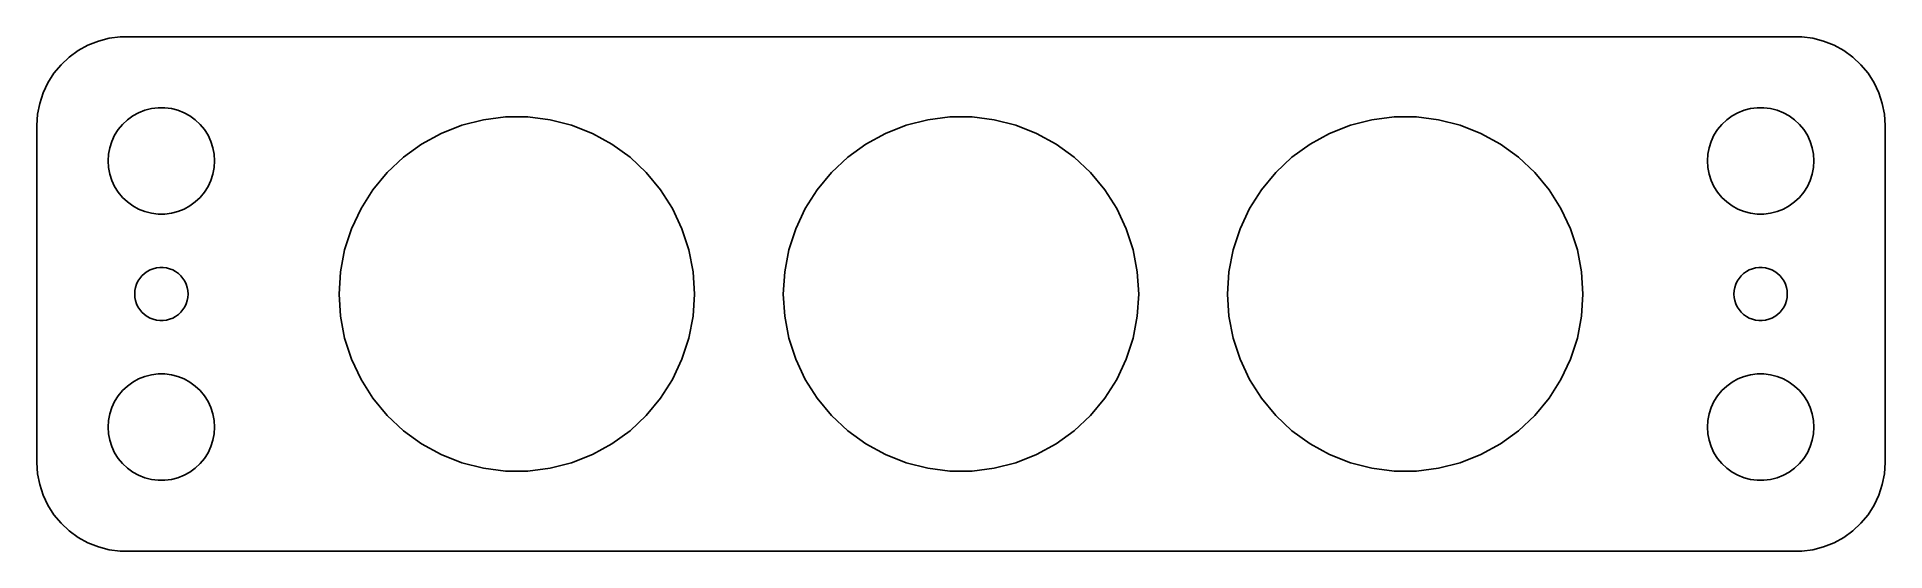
# Model space of a CAD drawing. Header units: metres. Extents: x -52 to 52, y 25 to 53.
import ezdxf

# ---------------------------------------------------------------- set-up
doc = ezdxf.new("R2010")
doc.units = ezdxf.units.M

msp = doc.modelspace()

# ---------------------------------------------------------------- linework, layer by layer
for p, q in [((-48.5451, 53.2553), (-49.1289, 53.0241)), ((-47.9369, 53.4114), (-48.5451, 53.2553)), ((-47.3139, 53.4901), (-47.9369, 53.4114)), ((47.3139, 53.4901), (-47.3139, 53.4901)), ((47.9369, 53.4114), (47.3139, 53.4901)), ((48.5451, 53.2553), (47.9369, 53.4114)), ((49.1289, 53.0241), (48.5451, 53.2553)), ((-50.1871, 52.3526), (-50.6448, 51.9227)), ((-49.6791, 52.7216), (-50.1871, 52.3526)), ((-49.1289, 53.0241), (-49.6791, 52.7216)), ((49.6791, 52.7216), (49.1289, 53.0241)), ((50.1871, 52.3526), (49.6791, 52.7216)), ((50.6448, 51.9227), (50.1871, 52.3526)), ((-51.0451, 51.4389), (-51.3815, 50.9088)), ((-50.6448, 51.9227), (-51.0451, 51.4389)), ((51.0451, 51.4389), (50.6448, 51.9227)), ((51.3815, 50.9088), (51.0451, 51.4389)), ((-51.6489, 50.3406), (-51.8429, 49.7434)), ((-51.3815, 50.9088), (-51.6489, 50.3406)), ((51.6489, 50.3406), (51.3815, 50.9088)), ((51.8429, 49.7434), (51.6489, 50.3406)), ((-51.9606, 49.1267), (-52, 48.5)), ((-51.8429, 49.7434), (-51.9606, 49.1267)), ((-46.9123, 48.8115), (-46.6075, 49.033)), ((-46.6075, 49.033), (-46.2773, 49.2145)), ((-46.2773, 49.2145), (-45.927, 49.3532)), ((-45.927, 49.3532), (-45.5621, 49.4469)), ((-45.5621, 49.4469), (-45.1884, 49.4941)), ((-45.1884, 49.4941), (-44.8116, 49.4941)), ((-44.8116, 49.4941), (-44.4379, 49.4469)), ((-44.4379, 49.4469), (-44.0729, 49.3532)), ((-44.0729, 49.3532), (-43.7227, 49.2145)), ((-43.7227, 49.2145), (-43.3925, 49.033)), ((-43.3925, 49.033), (-43.0877, 48.8115)), ((-26.8738, 48.8229), (-25.6279, 48.9803)), ((-25.6279, 48.9803), (-24.3721, 48.9803)), ((-24.3721, 48.9803), (-23.1262, 48.8229)), ((-1.87381, 48.8229), (-0.6279, 48.9803)), ((-0.6279, 48.9803), (0.6279, 48.9803)), ((0.6279, 48.9803), (1.87381, 48.8229)), ((23.1262, 48.8229), (24.3721, 48.9803)), ((24.3721, 48.9803), (25.6279, 48.9803)), ((25.6279, 48.9803), (26.8738, 48.8229)), ((43.0877, 48.8115), (43.3925, 49.033)), ((43.3925, 49.033), (43.7227, 49.2145)), ((43.7227, 49.2145), (44.0729, 49.3532)), ((44.0729, 49.3532), (44.4379, 49.4469)), ((44.4379, 49.4469), (44.8116, 49.4941)), ((44.8116, 49.4941), (45.1884, 49.4941)), ((45.1884, 49.4941), (45.5621, 49.4469)), ((45.5621, 49.4469), (45.927, 49.3532)), ((45.927, 49.3532), (46.2773, 49.2145)), ((46.2773, 49.2145), (46.6075, 49.033)), ((46.6075, 49.033), (46.9123, 48.8115)), ((51.9606, 49.1267), (51.8429, 49.7434)), ((52, 48.5), (51.9606, 49.1267)), ((-52, 48.5), (-52, 29.5)), ((-47.7893, 47.6044), (-47.6289, 47.9453)), ((-47.6289, 47.9453), (-47.427, 48.2634)), ((-47.427, 48.2634), (-47.1869, 48.5536)), ((-47.1869, 48.5536), (-46.9123, 48.8115)), ((-43.0877, 48.8115), (-42.8131, 48.5536)), ((-42.8131, 48.5536), (-42.5729, 48.2634)), ((-42.5729, 48.2634), (-42.3711, 47.9453)), ((-42.3711, 47.9453), (-42.2107, 47.6044)), ((-30.3583, 47.4433), (-29.2578, 48.0483)), ((-29.2578, 48.0483), (-28.0902, 48.5106)), ((-28.0902, 48.5106), (-26.8738, 48.8229)), ((-23.1262, 48.8229), (-21.9098, 48.5106)), ((-21.9098, 48.5106), (-20.7422, 48.0483)), ((-20.7422, 48.0483), (-19.6417, 47.4433)), ((-5.35826, 47.4433), (-4.25778, 48.0483)), ((-4.25778, 48.0483), (-3.09016, 48.5106)), ((-3.09016, 48.5106), (-1.87381, 48.8229)), ((1.87381, 48.8229), (3.09016, 48.5106)), ((3.09016, 48.5106), (4.25778, 48.0483)), ((4.25778, 48.0483), (5.35826, 47.4433)), ((19.6417, 47.4433), (20.7422, 48.0483)), ((20.7422, 48.0483), (21.9098, 48.5106)), ((21.9098, 48.5106), (23.1262, 48.8229)), ((26.8738, 48.8229), (28.0902, 48.5106)), ((28.0902, 48.5106), (29.2578, 48.0483)), ((29.2578, 48.0483), (30.3583, 47.4433)), ((42.2107, 47.6044), (42.3711, 47.9453)), ((42.3711, 47.9453), (42.5729, 48.2634)), ((42.5729, 48.2634), (42.8131, 48.5536)), ((42.8131, 48.5536), (43.0877, 48.8115)), ((46.9123, 48.8115), (47.1869, 48.5536)), ((47.1869, 48.5536), (47.427, 48.2634)), ((47.427, 48.2634), (47.6289, 47.9453)), ((47.6289, 47.9453), (47.7893, 47.6044)), ((52, 29.5), (52, 48.5)), ((-48, 46.5), (-47.9763, 46.876)), ((-47.9763, 46.876), (-47.9057, 47.2461)), ((-47.9057, 47.2461), (-47.7893, 47.6044)), ((-42.2107, 47.6044), (-42.0942, 47.2461)), ((-42.0942, 47.2461), (-42.0237, 46.876)), ((-42.0237, 46.876), (-42, 46.5)), ((-31.3742, 46.7051), (-30.3583, 47.4433)), ((-19.6417, 47.4433), (-18.6257, 46.7051)), ((-6.37424, 46.7051), (-5.35826, 47.4433)), ((5.35826, 47.4433), (6.37424, 46.7051)), ((18.6257, 46.7051), (19.6417, 47.4433)), ((30.3583, 47.4433), (31.3742, 46.7051)), ((42, 46.5), (42.0237, 46.876)), ((42.0237, 46.876), (42.0942, 47.2461)), ((42.0942, 47.2461), (42.2107, 47.6044)), ((47.7893, 47.6044), (47.9057, 47.2461)), ((47.9057, 47.2461), (47.9763, 46.876)), ((47.9763, 46.876), (48, 46.5)), ((-47.9763, 46.124), (-48, 46.5)), ((-47.9057, 45.7539), (-47.9763, 46.124)), ((-42.0237, 46.124), (-42.0942, 45.7539)), ((-42, 46.5), (-42.0237, 46.124)), ((-33.0902, 44.8778), (-32.2897, 45.8455)), ((-32.2897, 45.8455), (-31.3742, 46.7051)), ((-18.6257, 46.7051), (-17.7103, 45.8455)), ((-17.7103, 45.8455), (-16.9098, 44.8778)), ((-8.09016, 44.8778), (-7.28967, 45.8455)), ((-7.28967, 45.8455), (-6.37424, 46.7051)), ((6.37424, 46.7051), (7.28967, 45.8455)), ((7.28967, 45.8455), (8.09016, 44.8778)), ((16.9098, 44.8778), (17.7103, 45.8455)), ((17.7103, 45.8455), (18.6257, 46.7051)), ((31.3742, 46.7051), (32.2897, 45.8455)), ((32.2897, 45.8455), (33.0902, 44.8778)), ((42.0237, 46.124), (42, 46.5)), ((42.0942, 45.7539), (42.0237, 46.124)), ((47.9763, 46.124), (47.9057, 45.7539)), ((48, 46.5), (47.9763, 46.124)), ((-47.7893, 45.3956), (-47.9057, 45.7539)), ((-47.6289, 45.0547), (-47.7893, 45.3956)), ((-47.427, 44.7366), (-47.6289, 45.0547)), ((-47.1869, 44.4464), (-47.427, 44.7366)), ((-42.5729, 44.7366), (-42.8131, 44.4464)), ((-42.3711, 45.0547), (-42.5729, 44.7366)), ((-42.2107, 45.3956), (-42.3711, 45.0547)), ((-42.0942, 45.7539), (-42.2107, 45.3956)), ((-33.7631, 43.8175), (-33.0902, 44.8778)), ((-16.9098, 44.8778), (-16.2369, 43.8175)), ((-8.76306, 43.8175), (-8.09016, 44.8778)), ((8.09016, 44.8778), (8.76306, 43.8175)), ((16.2369, 43.8175), (16.9098, 44.8778)), ((33.0902, 44.8778), (33.7631, 43.8175)), ((42.2107, 45.3956), (42.0942, 45.7539)), ((42.3711, 45.0547), (42.2107, 45.3956)), ((42.5729, 44.7366), (42.3711, 45.0547)), ((42.8131, 44.4464), (42.5729, 44.7366)), ((47.427, 44.7366), (47.1869, 44.4464)), ((47.6289, 45.0547), (47.427, 44.7366)), ((47.7893, 45.3956), (47.6289, 45.0547)), ((47.9057, 45.7539), (47.7893, 45.3956)), ((-46.9123, 44.1884), (-47.1869, 44.4464)), ((-46.6075, 43.967), (-46.9123, 44.1884)), ((-46.2773, 43.7855), (-46.6075, 43.967)), ((-45.927, 43.6468), (-46.2773, 43.7855)), ((-43.7227, 43.7855), (-44.0729, 43.6468)), ((-43.3925, 43.967), (-43.7227, 43.7855)), ((-43.0877, 44.1884), (-43.3925, 43.967)), ((-42.8131, 44.4464), (-43.0877, 44.1884)), ((-34.2978, 42.6812), (-33.7631, 43.8175)), ((-16.2369, 43.8175), (-15.7022, 42.6812)), ((-9.29776, 42.6812), (-8.76306, 43.8175)), ((8.76306, 43.8175), (9.29776, 42.6812)), ((15.7022, 42.6812), (16.2369, 43.8175)), ((33.7631, 43.8175), (34.2978, 42.6812)), ((43.0877, 44.1884), (42.8131, 44.4464)), ((43.3925, 43.967), (43.0877, 44.1884)), ((43.7227, 43.7855), (43.3925, 43.967)), ((44.0729, 43.6468), (43.7227, 43.7855)), ((46.2773, 43.7855), (45.927, 43.6468)), ((46.6075, 43.967), (46.2773, 43.7855)), ((46.9123, 44.1884), (46.6075, 43.967)), ((47.1869, 44.4464), (46.9123, 44.1884)), ((-45.5621, 43.5531), (-45.927, 43.6468)), ((-45.1884, 43.5059), (-45.5621, 43.5531)), ((-44.8116, 43.5059), (-45.1884, 43.5059)), ((-44.4379, 43.5531), (-44.8116, 43.5059)), ((-44.0729, 43.6468), (-44.4379, 43.5531)), ((-34.6858, 41.4869), (-34.2978, 42.6812)), ((-15.7022, 42.6812), (-15.3142, 41.4869)), ((-9.68582, 41.4869), (-9.29776, 42.6812)), ((9.29776, 42.6812), (9.68582, 41.4869)), ((15.3142, 41.4869), (15.7022, 42.6812)), ((34.2978, 42.6812), (34.6858, 41.4869)), ((44.4379, 43.5531), (44.0729, 43.6468)), ((44.8116, 43.5059), (44.4379, 43.5531)), ((45.1884, 43.5059), (44.8116, 43.5059)), ((45.5621, 43.5531), (45.1884, 43.5059)), ((45.927, 43.6468), (45.5621, 43.5531)), ((-34.9211, 40.2533), (-34.6858, 41.4869)), ((-15.3142, 41.4869), (-15.0788, 40.2533)), ((-9.92114, 40.2533), (-9.68582, 41.4869)), ((9.68582, 41.4869), (9.92114, 40.2533)), ((15.0788, 40.2533), (15.3142, 41.4869)), ((34.6858, 41.4869), (34.9211, 40.2533)), ((-46.4529, 39.373), (-46.3947, 39.5522)), ((-46.3947, 39.5522), (-46.3145, 39.7226)), ((-46.3145, 39.7226), (-46.2135, 39.8817)), ((-46.2135, 39.8817), (-46.0934, 40.0268)), ((-46.0934, 40.0268), (-45.9561, 40.1558)), ((-45.9561, 40.1558), (-45.8037, 40.2665)), ((-45.8037, 40.2665), (-45.6387, 40.3572)), ((-45.6387, 40.3572), (-45.4635, 40.4266)), ((-45.4635, 40.4266), (-45.2811, 40.4734)), ((-45.2811, 40.4734), (-45.0942, 40.497)), ((-45.0942, 40.497), (-44.9058, 40.497)), ((-44.9058, 40.497), (-44.7189, 40.4734)), ((-44.7189, 40.4734), (-44.5365, 40.4266)), ((-44.5365, 40.4266), (-44.3613, 40.3572)), ((-44.3613, 40.3572), (-44.1963, 40.2665)), ((-44.1963, 40.2665), (-44.0439, 40.1558)), ((-44.0439, 40.1558), (-43.9065, 40.0268)), ((-43.9065, 40.0268), (-43.7865, 39.8817)), ((-43.7865, 39.8817), (-43.6855, 39.7226)), ((-43.6855, 39.7226), (-43.6053, 39.5522)), ((-43.6053, 39.5522), (-43.5471, 39.373)), ((-35, 39), (-34.9211, 40.2533)), ((-15.0788, 40.2533), (-15, 39)), ((-10, 39), (-9.92114, 40.2533)), ((9.92114, 40.2533), (10, 39)), ((15, 39), (15.0788, 40.2533)), ((34.9211, 40.2533), (35, 39)), ((43.5471, 39.373), (43.6053, 39.5522)), ((43.6053, 39.5522), (43.6855, 39.7226)), ((43.6855, 39.7226), (43.7865, 39.8817)), ((43.7865, 39.8817), (43.9065, 40.0268)), ((43.9065, 40.0268), (44.0439, 40.1558)), ((44.0439, 40.1558), (44.1963, 40.2665)), ((44.1963, 40.2665), (44.3613, 40.3572)), ((44.3613, 40.3572), (44.5365, 40.4266)), ((44.5365, 40.4266), (44.7189, 40.4734)), ((44.7189, 40.4734), (44.9058, 40.497)), ((44.9058, 40.497), (45.0942, 40.497)), ((45.0942, 40.497), (45.2811, 40.4734)), ((45.2811, 40.4734), (45.4635, 40.4266)), ((45.4635, 40.4266), (45.6387, 40.3572)), ((45.6387, 40.3572), (45.8037, 40.2665)), ((45.8037, 40.2665), (45.9561, 40.1558)), ((45.9561, 40.1558), (46.0934, 40.0268)), ((46.0934, 40.0268), (46.2135, 39.8817)), ((46.2135, 39.8817), (46.3145, 39.7226)), ((46.3145, 39.7226), (46.3947, 39.5522)), ((46.3947, 39.5522), (46.4529, 39.373)), ((-46.5, 39), (-46.4882, 39.188)), ((-46.4882, 38.812), (-46.5, 39)), ((-46.4882, 39.188), (-46.4529, 39.373)), ((-46.4529, 38.627), (-46.4882, 38.812)), ((-46.3947, 38.4478), (-46.4529, 38.627)), ((-43.5471, 38.627), (-43.6053, 38.4478)), ((-43.5471, 39.373), (-43.5118, 39.188)), ((-43.5118, 38.812), (-43.5471, 38.627)), ((-43.5118, 39.188), (-43.5, 39)), ((-43.5, 39), (-43.5118, 38.812)), ((-34.9211, 37.7467), (-35, 39)), ((-15, 39), (-15.0788, 37.7467)), ((-9.92114, 37.7467), (-10, 39)), ((10, 39), (9.92114, 37.7467)), ((15.0788, 37.7467), (15, 39)), ((35, 39), (34.9211, 37.7467)), ((43.5, 39), (43.5118, 39.188)), ((43.5118, 38.812), (43.5, 39)), ((43.5118, 39.188), (43.5471, 39.373)), ((43.5471, 38.627), (43.5118, 38.812)), ((43.6053, 38.4478), (43.5471, 38.627)), ((46.4529, 38.627), (46.3947, 38.4478)), ((46.4529, 39.373), (46.4882, 39.188)), ((46.4882, 38.812), (46.4529, 38.627)), ((46.4882, 39.188), (46.5, 39)), ((46.5, 39), (46.4882, 38.812)), ((-46.3145, 38.2774), (-46.3947, 38.4478)), ((-46.2135, 38.1183), (-46.3145, 38.2774)), ((-46.0934, 37.9732), (-46.2135, 38.1183)), ((-45.9561, 37.8442), (-46.0934, 37.9732)), ((-45.8037, 37.7335), (-45.9561, 37.8442)), ((-45.6387, 37.6428), (-45.8037, 37.7335)), ((-45.4635, 37.5734), (-45.6387, 37.6428)), ((-45.2811, 37.5266), (-45.4635, 37.5734)), ((-45.0942, 37.503), (-45.2811, 37.5266)), ((-44.9058, 37.503), (-45.0942, 37.503)), ((-44.7189, 37.5266), (-44.9058, 37.503)), ((-44.5365, 37.5734), (-44.7189, 37.5266)), ((-44.3613, 37.6428), (-44.5365, 37.5734)), ((-44.1963, 37.7335), (-44.3613, 37.6428)), ((-44.0439, 37.8442), (-44.1963, 37.7335)), ((-43.9065, 37.9732), (-44.0439, 37.8442)), ((-43.7865, 38.1183), (-43.9065, 37.9732)), ((-43.6855, 38.2774), (-43.7865, 38.1183)), ((-43.6053, 38.4478), (-43.6855, 38.2774)), ((-34.6858, 36.5131), (-34.9211, 37.7467)), ((-15.0788, 37.7467), (-15.3142, 36.5131)), ((-9.68582, 36.5131), (-9.92114, 37.7467)), ((9.92114, 37.7467), (9.68582, 36.5131)), ((15.3142, 36.5131), (15.0788, 37.7467)), ((34.9211, 37.7467), (34.6858, 36.5131)), ((43.6855, 38.2774), (43.6053, 38.4478)), ((43.7865, 38.1183), (43.6855, 38.2774)), ((43.9065, 37.9732), (43.7865, 38.1183)), ((44.0439, 37.8442), (43.9065, 37.9732)), ((44.1963, 37.7335), (44.0439, 37.8442)), ((44.3613, 37.6428), (44.1963, 37.7335)), ((44.5365, 37.5734), (44.3613, 37.6428)), ((44.7189, 37.5266), (44.5365, 37.5734)), ((44.9058, 37.503), (44.7189, 37.5266)), ((45.0942, 37.503), (44.9058, 37.503)), ((45.2811, 37.5266), (45.0942, 37.503)), ((45.4635, 37.5734), (45.2811, 37.5266)), ((45.6387, 37.6428), (45.4635, 37.5734)), ((45.8037, 37.7335), (45.6387, 37.6428)), ((45.9561, 37.8442), (45.8037, 37.7335)), ((46.0934, 37.9732), (45.9561, 37.8442)), ((46.2135, 38.1183), (46.0934, 37.9732)), ((46.3145, 38.2774), (46.2135, 38.1183)), ((46.3947, 38.4478), (46.3145, 38.2774)), ((-34.2978, 35.3188), (-34.6858, 36.5131)), ((-15.3142, 36.5131), (-15.7022, 35.3188)), ((-9.29776, 35.3188), (-9.68582, 36.5131)), ((9.68582, 36.5131), (9.29776, 35.3188)), ((15.7022, 35.3188), (15.3142, 36.5131)), ((34.6858, 36.5131), (34.2978, 35.3188)), ((-46.2773, 34.2145), (-45.927, 34.3532)), ((-45.927, 34.3532), (-45.5621, 34.4469)), ((-45.5621, 34.4469), (-45.1884, 34.4941)), ((-45.1884, 34.4941), (-44.8116, 34.4941)), ((-44.8116, 34.4941), (-44.4379, 34.4469)), ((-44.4379, 34.4469), (-44.0729, 34.3532)), ((-44.0729, 34.3532), (-43.7227, 34.2145)), ((-33.7631, 34.1825), (-34.2978, 35.3188)), ((-15.7022, 35.3188), (-16.2369, 34.1825)), ((-8.76306, 34.1825), (-9.29776, 35.3188)), ((9.29776, 35.3188), (8.76306, 34.1825)), ((16.2369, 34.1825), (15.7022, 35.3188)), ((34.2978, 35.3188), (33.7631, 34.1825)), ((43.7227, 34.2145), (44.0729, 34.3532)), ((44.0729, 34.3532), (44.4379, 34.4469)), ((44.4379, 34.4469), (44.8116, 34.4941)), ((44.8116, 34.4941), (45.1884, 34.4941)), ((45.1884, 34.4941), (45.5621, 34.4469)), ((45.5621, 34.4469), (45.927, 34.3532)), ((45.927, 34.3532), (46.2773, 34.2145)), ((-47.427, 33.2634), (-47.1869, 33.5536)), ((-47.1869, 33.5536), (-46.9123, 33.8116)), ((-46.9123, 33.8116), (-46.6075, 34.033)), ((-46.6075, 34.033), (-46.2773, 34.2145)), ((-43.7227, 34.2145), (-43.3925, 34.033)), ((-43.3925, 34.033), (-43.0877, 33.8116)), ((-43.0877, 33.8116), (-42.8131, 33.5536)), ((-42.8131, 33.5536), (-42.5729, 33.2634)), ((-33.0902, 33.1222), (-33.7631, 34.1825)), ((-16.2369, 34.1825), (-16.9098, 33.1222)), ((-8.09016, 33.1222), (-8.76306, 34.1825)), ((8.76306, 34.1825), (8.09016, 33.1222)), ((16.9098, 33.1222), (16.2369, 34.1825)), ((33.7631, 34.1825), (33.0902, 33.1222)), ((42.5729, 33.2634), (42.8131, 33.5536)), ((42.8131, 33.5536), (43.0877, 33.8116)), ((43.0877, 33.8116), (43.3925, 34.033)), ((43.3925, 34.033), (43.7227, 34.2145)), ((46.2773, 34.2145), (46.6075, 34.033)), ((46.6075, 34.033), (46.9123, 33.8116)), ((46.9123, 33.8116), (47.1869, 33.5536)), ((47.1869, 33.5536), (47.427, 33.2634)), ((-47.9763, 31.876), (-47.9057, 32.2461)), ((-47.9057, 32.2461), (-47.7893, 32.6044)), ((-47.7893, 32.6044), (-47.6289, 32.9453)), ((-47.6289, 32.9453), (-47.427, 33.2634)), ((-42.5729, 33.2634), (-42.3711, 32.9453)), ((-42.3711, 32.9453), (-42.2107, 32.6044)), ((-42.2107, 32.6044), (-42.0942, 32.2461)), ((-42.0942, 32.2461), (-42.0237, 31.876)), ((-32.2897, 32.1545), (-33.0902, 33.1222)), ((-16.9098, 33.1222), (-17.7103, 32.1545)), ((-7.28967, 32.1545), (-8.09016, 33.1222)), ((8.09016, 33.1222), (7.28967, 32.1545)), ((17.7103, 32.1545), (16.9098, 33.1222)), ((33.0902, 33.1222), (32.2897, 32.1545)), ((42.0237, 31.876), (42.0942, 32.2461)), ((42.0942, 32.2461), (42.2107, 32.6044)), ((42.2107, 32.6044), (42.3711, 32.9453)), ((42.3711, 32.9453), (42.5729, 33.2634)), ((47.427, 33.2634), (47.6289, 32.9453)), ((47.6289, 32.9453), (47.7893, 32.6044)), ((47.7893, 32.6044), (47.9057, 32.2461)), ((47.9057, 32.2461), (47.9763, 31.876)), ((-48, 31.5), (-47.9763, 31.876)), ((-47.9763, 31.124), (-48, 31.5)), ((-42.0237, 31.876), (-42, 31.5)), ((-42, 31.5), (-42.0237, 31.124)), ((-31.3742, 31.2949), (-32.2897, 32.1545)), ((-30.3583, 30.5567), (-31.3742, 31.2949)), ((-18.6257, 31.2949), (-19.6417, 30.5567)), ((-17.7103, 32.1545), (-18.6257, 31.2949)), ((-6.37424, 31.2949), (-7.28967, 32.1545)), ((-5.35826, 30.5567), (-6.37424, 31.2949)), ((6.37424, 31.2949), (5.35826, 30.5567)), ((7.28967, 32.1545), (6.37424, 31.2949)), ((18.6257, 31.2949), (17.7103, 32.1545)), ((19.6417, 30.5567), (18.6257, 31.2949)), ((31.3742, 31.2949), (30.3583, 30.5567)), ((32.2897, 32.1545), (31.3742, 31.2949)), ((42, 31.5), (42.0237, 31.876)), ((42.0237, 31.124), (42, 31.5)), ((47.9763, 31.876), (48, 31.5)), ((48, 31.5), (47.9763, 31.124)), ((-47.9057, 30.7539), (-47.9763, 31.124)), ((-47.7893, 30.3956), (-47.9057, 30.7539)), ((-47.6289, 30.0547), (-47.7893, 30.3956)), ((-42.2107, 30.3956), (-42.3711, 30.0547)), ((-42.0942, 30.7539), (-42.2107, 30.3956)), ((-42.0237, 31.124), (-42.0942, 30.7539)), ((-29.2578, 29.9517), (-30.3583, 30.5567)), ((-19.6417, 30.5567), (-20.7422, 29.9517)), ((-4.25778, 29.9517), (-5.35826, 30.5567)), ((5.35826, 30.5567), (4.25778, 29.9517)), ((20.7422, 29.9517), (19.6417, 30.5567)), ((30.3583, 30.5567), (29.2578, 29.9517)), ((42.0942, 30.7539), (42.0237, 31.124)), ((42.2107, 30.3956), (42.0942, 30.7539)), ((42.3711, 30.0547), (42.2107, 30.3956)), ((47.7893, 30.3956), (47.6289, 30.0547)), ((47.9057, 30.7539), (47.7893, 30.3956)), ((47.9763, 31.124), (47.9057, 30.7539)), ((-52, 29.5), (-51.9606, 28.8733)), ((-47.427, 29.7366), (-47.6289, 30.0547)), ((-47.1869, 29.4464), (-47.427, 29.7366)), ((-46.9123, 29.1885), (-47.1869, 29.4464)), ((-46.6075, 28.967), (-46.9123, 29.1885)), ((-43.0877, 29.1885), (-43.3925, 28.967)), ((-42.8131, 29.4464), (-43.0877, 29.1885)), ((-42.5729, 29.7366), (-42.8131, 29.4464)), ((-42.3711, 30.0547), (-42.5729, 29.7366)), ((-28.0902, 29.4894), (-29.2578, 29.9517)), ((-26.8738, 29.1771), (-28.0902, 29.4894)), ((-25.6279, 29.0197), (-26.8738, 29.1771)), ((-23.1262, 29.1771), (-24.3721, 29.0197)), ((-21.9098, 29.4894), (-23.1262, 29.1771)), ((-20.7422, 29.9517), (-21.9098, 29.4894)), ((-3.09016, 29.4894), (-4.25778, 29.9517)), ((-1.87381, 29.1771), (-3.09016, 29.4894)), ((-0.6279, 29.0197), (-1.87381, 29.1771)), ((1.87381, 29.1771), (0.6279, 29.0197)), ((3.09016, 29.4894), (1.87381, 29.1771)), ((4.25778, 29.9517), (3.09016, 29.4894)), ((21.9098, 29.4894), (20.7422, 29.9517)), ((23.1262, 29.1771), (21.9098, 29.4894)), ((24.3721, 29.0197), (23.1262, 29.1771)), ((26.8738, 29.1771), (25.6279, 29.0197)), ((28.0902, 29.4894), (26.8738, 29.1771)), ((29.2578, 29.9517), (28.0902, 29.4894)), ((42.5729, 29.7366), (42.3711, 30.0547)), ((42.8131, 29.4464), (42.5729, 29.7366)), ((43.0877, 29.1885), (42.8131, 29.4464)), ((43.3925, 28.967), (43.0877, 29.1885)), ((46.9123, 29.1885), (46.6075, 28.967)), ((47.1869, 29.4464), (46.9123, 29.1885)), ((47.427, 29.7366), (47.1869, 29.4464)), ((47.6289, 30.0547), (47.427, 29.7366)), ((51.9606, 28.8733), (52, 29.5)), ((-51.9606, 28.8733), (-51.8429, 28.2566)), ((-51.8429, 28.2566), (-51.6489, 27.6594)), ((-46.2773, 28.7855), (-46.6075, 28.967)), ((-45.927, 28.6468), (-46.2773, 28.7855)), ((-45.5621, 28.5531), (-45.927, 28.6468)), ((-45.1884, 28.5059), (-45.5621, 28.5531)), ((-44.8116, 28.5059), (-45.1884, 28.5059)), ((-44.4379, 28.5531), (-44.8116, 28.5059)), ((-44.0729, 28.6468), (-44.4379, 28.5531)), ((-43.7227, 28.7855), (-44.0729, 28.6468)), ((-43.3925, 28.967), (-43.7227, 28.7855)), ((-24.3721, 29.0197), (-25.6279, 29.0197)), ((0.6279, 29.0197), (-0.6279, 29.0197)), ((25.6279, 29.0197), (24.3721, 29.0197)), ((43.7227, 28.7855), (43.3925, 28.967)), ((44.0729, 28.6468), (43.7227, 28.7855)), ((44.4379, 28.5531), (44.0729, 28.6468)), ((44.8116, 28.5059), (44.4379, 28.5531)), ((45.1884, 28.5059), (44.8116, 28.5059)), ((45.5621, 28.5531), (45.1884, 28.5059)), ((45.927, 28.6468), (45.5621, 28.5531)), ((46.2773, 28.7855), (45.927, 28.6468)), ((46.6075, 28.967), (46.2773, 28.7855)), ((51.6489, 27.6594), (51.8429, 28.2566)), ((51.8429, 28.2566), (51.9606, 28.8733)), ((-51.6489, 27.6594), (-51.3815, 27.0912)), ((-51.3815, 27.0912), (-51.0451, 26.5611)), ((51.0451, 26.5611), (51.3815, 27.0912)), ((51.3815, 27.0912), (51.6489, 27.6594)), ((-51.0451, 26.5611), (-50.6448, 26.0773)), ((-50.6448, 26.0773), (-50.1871, 25.6474)), ((50.1871, 25.6474), (50.6448, 26.0773)), ((50.6448, 26.0773), (51.0451, 26.5611)), ((-50.1871, 25.6474), (-49.6791, 25.2784)), ((-49.6791, 25.2784), (-49.1289, 24.9759)), ((-49.1289, 24.9759), (-48.5451, 24.7447)), ((48.5451, 24.7447), (49.1289, 24.9759)), ((49.1289, 24.9759), (49.6791, 25.2784)), ((49.6791, 25.2784), (50.1871, 25.6474)), ((-48.5451, 24.7447), (-47.9369, 24.5886)), ((-47.9369, 24.5886), (-47.3139, 24.5099)), ((-47.3139, 24.5099), (47.3139, 24.5099)), ((47.3139, 24.5099), (47.9369, 24.5886)), ((47.9369, 24.5886), (48.5451, 24.7447))]:
    msp.add_line(p, q)

doc.saveas('drawing.dxf')
